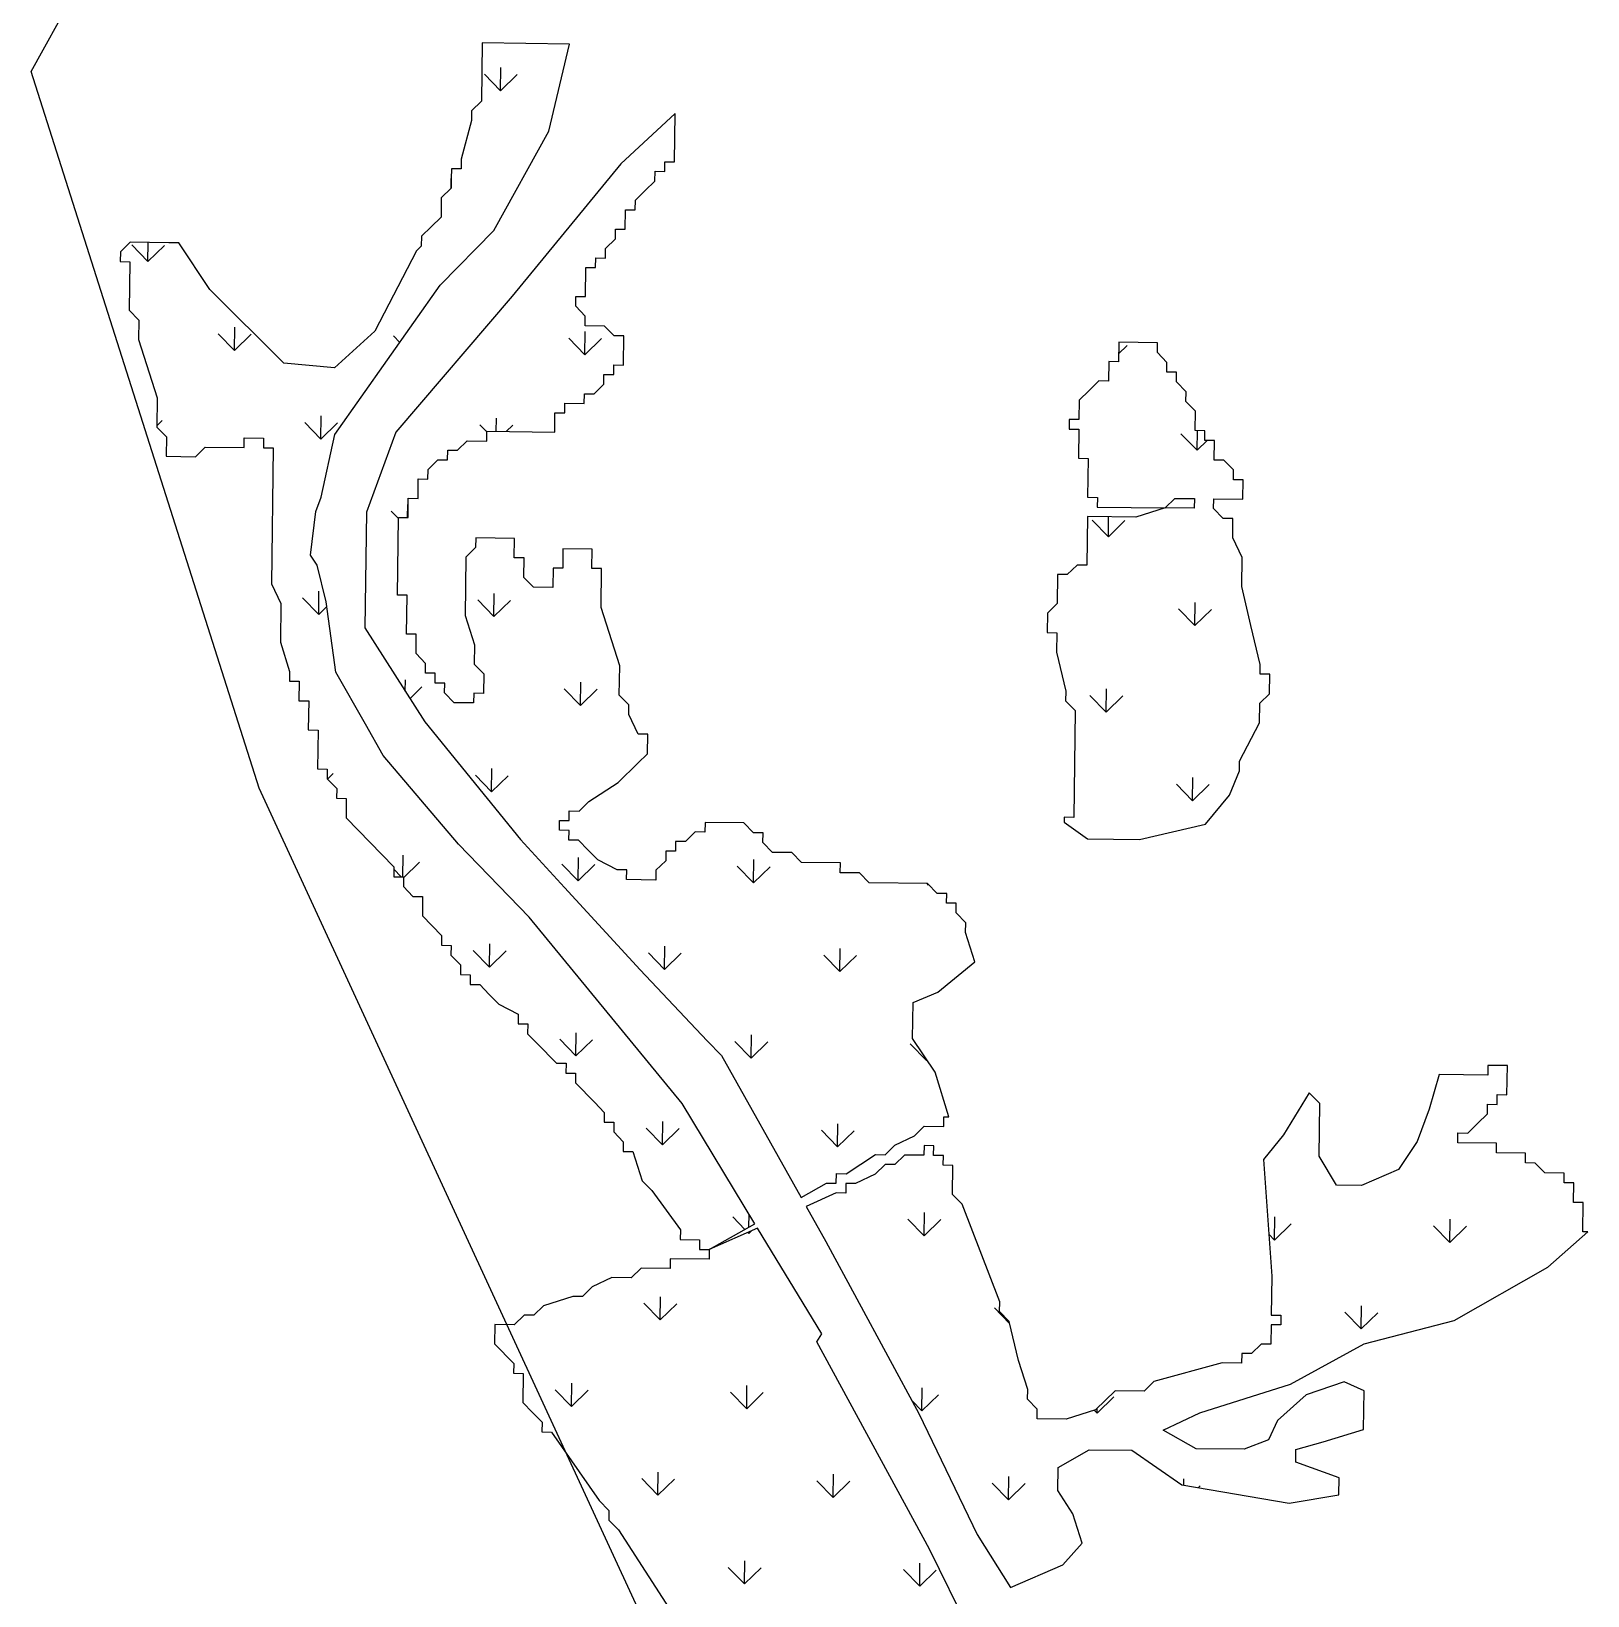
# Model space of a CAD drawing. Header units: metres. Extents: x 265309 to 267425, y 2141467 to 2144180.
# Drawn here: x 265461 to 266099, y 2143194 to 2143835 of the extents above; entities that cross this region are included whole.
import ezdxf

# ---------------------------------------------------------------- set-up
doc = ezdxf.new("R2010")
doc.units = ezdxf.units.M
doc.layers.add('MANGROOVES', color=112, linetype='Continuous')
doc.layers.add('village', color=3, linetype='Continuous')

msp = doc.modelspace()

# ---------------------------------------------------------------- linework, layer by layer
at = {"layer": 'MANGROOVES'}
for p, q in [((265645.67, 2143830.63), (265645.36, 2143806.76)), ((265681.46, 2143830.17), (265645.67, 2143830.63)), ((265673.05, 2143794.46), (265681.46, 2143830.17)), ((265645.36, 2143806.76), (265641.33, 2143802.83)), ((265641.28, 2143798.85), (265637.1, 2143782.99)), ((265641.33, 2143802.83), (265641.28, 2143798.85)), ((265724.86, 2143801.76), (265702.55, 2143781.1)), ((265724.61, 2143781.87), (265724.86, 2143801.76)), ((265650.49, 2143753.74), (265673.05, 2143794.46)), ((265633.07, 2143779.07), (265633.02, 2143775.09)), ((265637.05, 2143779.01), (265633.07, 2143779.07)), ((265637.1, 2143782.99), (265637.05, 2143779.01)), ((265702.55, 2143781.1), (265658.05, 2143726.82)), ((265720.58, 2143777.95), (265720.63, 2143781.92)), ((265720.63, 2143781.92), (265724.61, 2143781.87)), ((265632.97, 2143771.11), (265633.02, 2143775.09)), ((265633.02, 2143775.09), (265632.97, 2143771.11)), ((265712.52, 2143770.09), (265716.55, 2143774.02)), ((265716.55, 2143774.02), (265716.6, 2143778)), ((265716.6, 2143778), (265720.58, 2143777.95)), ((265628.94, 2143767.18), (265628.84, 2143759.23)), ((265632.97, 2143771.11), (265628.94, 2143767.18)), ((265708.44, 2143762.19), (265708.49, 2143766.16)), ((265708.49, 2143766.16), (265712.52, 2143770.09)), ((265704.36, 2143754.28), (265704.46, 2143762.24)), ((265704.46, 2143762.24), (265708.44, 2143762.19)), ((265624.81, 2143755.3), (265620.78, 2143751.37)), ((265628.84, 2143759.23), (265624.81, 2143755.3)), ((265628.48, 2143731.38), (265650.49, 2143753.74)), ((265700.33, 2143750.35), (265700.38, 2143754.33)), ((265700.38, 2143754.33), (265704.36, 2143754.28)), ((265501.4, 2143748.92), (265497.38, 2143744.99)), ((265501.4, 2143748.92), (265497.38, 2143744.99)), ((265517.31, 2143748.72), (265501.4, 2143748.92)), ((265521.29, 2143748.67), (265517.31, 2143748.72)), ((265534.09, 2143729.5), (265521.29, 2143748.67)), ((265521.29, 2143748.67), (265521.29, 2143748.67)), ((265620.73, 2143747.39), (265618.72, 2143745.43)), ((265620.78, 2143751.37), (265620.73, 2143747.39)), ((265696.3, 2143746.43), (265700.33, 2143750.35)), ((265497.38, 2143744.99), (265497.33, 2143741.01)), ((265497.33, 2143741.01), (265501.3, 2143740.96)), ((265501.3, 2143740.96), (265501.05, 2143721.07)), ((265618.72, 2143745.43), (265601.75, 2143712.45)), ((265692.22, 2143738.52), (265692.28, 2143742.5)), ((265692.28, 2143742.5), (265696.25, 2143742.45)), ((265696.25, 2143742.45), (265696.3, 2143746.43)), ((265688.09, 2143726.64), (265688.25, 2143738.57)), ((265688.25, 2143738.57), (265692.22, 2143738.52)), ((265564.37, 2143699.39), (265534.09, 2143729.5)), ((265585.28, 2143670.07), (265628.48, 2143731.38)), ((265658.05, 2143726.82), (265610.26, 2143671.13)), ((265684.07, 2143722.71), (265684.12, 2143726.69)), ((265687.99, 2143718.68), (265684.07, 2143722.71)), ((265684.12, 2143726.69), (265688.09, 2143726.64)), ((265501.05, 2143721.07), (265504.97, 2143717.04)), ((265504.97, 2143717.04), (265504.87, 2143709.09)), ((265687.94, 2143714.7), (265687.99, 2143718.68)), ((265695.9, 2143714.6), (265687.94, 2143714.7)), ((265504.87, 2143709.09), (265512.52, 2143685.12)), ((265601.75, 2143712.45), (265585.21, 2143697.42)), ((265699.82, 2143710.57), (265695.9, 2143714.6)), ((265703.8, 2143710.52), (265699.82, 2143710.57)), ((265703.65, 2143698.59), (265703.8, 2143710.52)), ((265906.66, 2143707.92), (265906.55, 2143699.97)), ((265922.57, 2143707.72), (265906.66, 2143707.92)), ((265922.52, 2143703.74), (265922.57, 2143707.72)), ((265926.44, 2143699.71), (265922.52, 2143703.74)), ((265585.21, 2143697.42), (265564.37, 2143699.39)), ((265699.62, 2143694.66), (265699.67, 2143698.64)), ((265699.67, 2143698.64), (265703.65, 2143698.59)), ((265902.58, 2143700.02), (265902.47, 2143692.06)), ((265906.55, 2143699.97), (265902.58, 2143700.02)), ((265926.39, 2143695.73), (265926.44, 2143699.71)), ((265930.37, 2143695.68), (265926.39, 2143695.73)), ((265930.32, 2143691.71), (265930.37, 2143695.68)), ((265691.56, 2143686.8), (265695.59, 2143690.73)), ((265695.59, 2143690.73), (265695.64, 2143694.71)), ((265695.64, 2143694.71), (265699.62, 2143694.66)), ((265898.5, 2143692.11), (265894.47, 2143688.19)), ((265902.47, 2143692.06), (265898.5, 2143692.11)), ((265934.24, 2143687.68), (265930.32, 2143691.71)), ((265512.52, 2143685.12), (265512.37, 2143673.18)), ((265679.53, 2143679), (265679.58, 2143682.98)), ((265679.58, 2143682.98), (265687.53, 2143682.88)), ((265687.53, 2143682.88), (265687.59, 2143686.85)), ((265687.59, 2143686.85), (265691.56, 2143686.8)), ((265890.44, 2143684.26), (265890.34, 2143676.3)), ((265894.47, 2143688.19), (265890.44, 2143684.26)), ((265934.19, 2143683.7), (265934.24, 2143687.68)), ((265938.12, 2143679.67), (265934.19, 2143683.7)), ((265675.45, 2143671.09), (265675.55, 2143679.05)), ((265675.55, 2143679.05), (265679.53, 2143679)), ((265886.36, 2143676.35), (265886.31, 2143672.37)), ((265890.34, 2143676.3), (265886.36, 2143676.35)), ((265938.02, 2143671.71), (265938.12, 2143679.67)), ((265512.37, 2143673.18), (265516.3, 2143669.15)), ((265579.63, 2143644.47), (265585.28, 2143670.07)), ((265610.26, 2143671.13), (265598.22, 2143638.32)), ((265647.56, 2143667.47), (265647.61, 2143671.45)), ((265647.61, 2143671.45), (265675.45, 2143671.09)), ((265886.31, 2143672.37), (265890.29, 2143672.32)), ((265890.29, 2143672.32), (265890.13, 2143660.39)), ((265942, 2143671.66), (265938.02, 2143671.71)), ((265941.94, 2143667.68), (265942, 2143671.66)), ((265516.3, 2143669.15), (265516.19, 2143661.2)), ((265528.13, 2143661.04), (265532.16, 2143664.97)), ((265532.16, 2143664.97), (265548.07, 2143664.77)), ((265548.07, 2143664.77), (265548.12, 2143668.75)), ((265548.12, 2143668.75), (265556.07, 2143668.64)), ((265556.07, 2143668.64), (265556.02, 2143664.67)), ((265556.02, 2143664.67), (265560, 2143664.61)), ((265560, 2143664.61), (265559.29, 2143608.92)), ((265631.54, 2143659.72), (265631.59, 2143663.7)), ((265631.59, 2143663.7), (265635.57, 2143663.65)), ((265635.57, 2143663.65), (265639.6, 2143667.57)), ((265639.6, 2143667.57), (265647.56, 2143667.47)), ((265945.92, 2143667.63), (265941.94, 2143667.68)), ((265945.82, 2143659.68), (265945.92, 2143667.63)), ((265516.19, 2143661.2), (265528.13, 2143661.04)), ((265623.54, 2143655.84), (265627.57, 2143659.77)), ((265627.57, 2143659.77), (265631.54, 2143659.72)), ((265890.13, 2143660.39), (265894.11, 2143660.34)), ((265894.11, 2143660.34), (265893.91, 2143644.43)), ((265949.8, 2143659.63), (265945.82, 2143659.68)), ((265953.72, 2143655.6), (265949.8, 2143659.63)), ((265619.41, 2143643.96), (265619.51, 2143651.92)), ((265619.51, 2143651.92), (265623.49, 2143651.87)), ((265623.49, 2143651.87), (265623.54, 2143655.84)), ((265953.67, 2143651.62), (265953.72, 2143655.6)), ((265957.65, 2143651.57), (265953.67, 2143651.62)), ((265957.55, 2143643.61), (265957.65, 2143651.57)), ((265577.57, 2143638.53), (265579.63, 2143644.47)), ((265893.91, 2143644.43), (265897.89, 2143644.37)), ((265897.89, 2143644.37), (265897.84, 2143640.4)), ((265575.35, 2143620.65), (265577.57, 2143638.53)), ((265598.22, 2143638.32), (265597.61, 2143590.94)), ((265615.33, 2143636.05), (265615.43, 2143644.01)), ((265615.43, 2143644.01), (265619.41, 2143643.96)), ((265897.84, 2143640.4), (265925.68, 2143640.04)), ((265925.68, 2143640.04), (265913.69, 2143636.21)), ((265925.68, 2143640.04), (265929.71, 2143643.97)), ((265937.61, 2143639.89), (265925.68, 2143640.04)), ((265929.71, 2143643.97), (265937.66, 2143643.86)), ((265937.66, 2143643.86), (265937.61, 2143639.89)), ((265945.57, 2143639.78), (265945.62, 2143643.76)), ((265949.49, 2143635.76), (265945.57, 2143639.78)), ((265945.62, 2143643.76), (265957.55, 2143643.61)), ((265610.94, 2143604.28), (265611.35, 2143636.11)), ((265611.35, 2143636.11), (265615.33, 2143636.05)), ((265893.81, 2143636.47), (265893.55, 2143616.58)), ((265913.69, 2143636.21), (265893.81, 2143636.47)), ((265953.47, 2143635.7), (265949.49, 2143635.76)), ((265953.37, 2143627.75), (265953.47, 2143635.7)), ((265643.07, 2143627.74), (265643.02, 2143623.76)), ((265658.98, 2143627.54), (265643.07, 2143627.74)), ((265658.88, 2143619.58), (265658.98, 2143627.54)), ((265957.24, 2143619.74), (265953.37, 2143627.75)), ((265578.04, 2143616.64), (265575.35, 2143620.65)), ((265638.99, 2143619.84), (265638.68, 2143595.97)), ((265643.02, 2143623.76), (265638.99, 2143619.84)), ((265662.85, 2143619.53), (265658.88, 2143619.58)), ((265662.75, 2143611.57), (265662.85, 2143619.53)), ((265678.82, 2143623.31), (265678.71, 2143615.35)), ((265690.75, 2143623.15), (265678.82, 2143623.31)), ((265690.65, 2143615.2), (265690.75, 2143623.15)), ((265957.09, 2143607.81), (265957.24, 2143619.74)), ((265581.72, 2143601.52), (265578.04, 2143616.64)), ((265674.74, 2143615.4), (265674.63, 2143607.44)), ((265678.71, 2143615.35), (265674.74, 2143615.4)), ((265694.62, 2143615.15), (265690.65, 2143615.2)), ((265694.42, 2143599.23), (265694.62, 2143615.15)), ((265881.57, 2143612.75), (265881.42, 2143600.82)), ((265885.55, 2143612.7), (265881.57, 2143612.75)), ((265889.57, 2143616.63), (265885.55, 2143612.7)), ((265893.55, 2143616.58), (265889.57, 2143616.63)), ((265559.29, 2143608.92), (265563.16, 2143600.91)), ((265666.68, 2143607.55), (265662.75, 2143611.57)), ((265674.63, 2143607.44), (265666.68, 2143607.55)), ((265960.86, 2143591.84), (265957.09, 2143607.81)), ((265563.16, 2143600.91), (265562.96, 2143585)), ((265585.68, 2143572.74), (265581.72, 2143601.52)), ((265614.92, 2143604.23), (265610.94, 2143604.28)), ((265614.72, 2143588.32), (265614.92, 2143604.23)), ((265881.42, 2143600.82), (265877.39, 2143596.89)), ((265638.68, 2143595.97), (265642.51, 2143583.98)), ((265702.07, 2143575.26), (265694.42, 2143599.23)), ((265877.39, 2143596.89), (265877.29, 2143588.93)), ((265597.61, 2143590.94), (265622.21, 2143552.41)), ((265618.69, 2143588.27), (265614.72, 2143588.32)), ((265618.59, 2143580.31), (265618.69, 2143588.27)), ((265877.29, 2143588.93), (265881.26, 2143588.88)), ((265881.26, 2143588.88), (265881.16, 2143580.93)), ((265964.64, 2143575.88), (265960.86, 2143591.84)), ((265562.96, 2143585), (265566.78, 2143573.01)), ((265622.52, 2143576.28), (265618.59, 2143580.31)), ((265642.51, 2143583.98), (265642.41, 2143576.03)), ((265881.16, 2143580.93), (265884.94, 2143564.96)), ((265622.47, 2143572.3), (265622.52, 2143576.28)), ((265642.41, 2143576.03), (265646.33, 2143572)), ((265701.92, 2143563.33), (265702.07, 2143575.26)), ((265964.59, 2143571.9), (265964.64, 2143575.88)), ((265566.78, 2143573.01), (265566.73, 2143569.04)), ((265566.73, 2143569.04), (265570.71, 2143568.99)), ((265570.71, 2143568.99), (265570.61, 2143561.03)), ((265597.87, 2143551.43), (265585.68, 2143572.74)), ((265626.45, 2143572.25), (265622.47, 2143572.3)), ((265626.39, 2143568.27), (265626.45, 2143572.25)), ((265630.37, 2143568.22), (265626.39, 2143568.27)), ((265630.32, 2143564.24), (265630.37, 2143568.22)), ((265646.33, 2143572), (265646.23, 2143564.04)), ((265968.57, 2143571.85), (265964.59, 2143571.9)), ((265968.46, 2143563.89), (265968.57, 2143571.85)), ((265570.61, 2143561.03), (265574.58, 2143560.98)), ((265574.58, 2143560.98), (265574.43, 2143549.04)), ((265634.25, 2143560.21), (265630.32, 2143564.24)), ((265642.25, 2143564.09), (265642.2, 2143560.11)), ((265646.23, 2143564.04), (265642.25, 2143564.09)), ((265705.84, 2143559.3), (265701.92, 2143563.33)), ((265884.94, 2143564.96), (265884.88, 2143560.99)), ((265884.88, 2143560.99), (265888.81, 2143556.96)), ((265964.44, 2143559.97), (265968.46, 2143563.89)), ((265642.2, 2143560.11), (265634.25, 2143560.21)), ((265705.79, 2143555.32), (265705.84, 2143559.3)), ((265709.67, 2143547.31), (265705.79, 2143555.32)), ((265888.81, 2143556.96), (265888.25, 2143513.2)), ((265964.33, 2143552.01), (265964.44, 2143559.97)), ((265574.43, 2143549.04), (265578.41, 2143548.99)), ((265578.41, 2143548.99), (265578.21, 2143533.08)), ((265605.18, 2143538.59), (265597.87, 2143551.43)), ((265622.21, 2143552.41), (265661.38, 2143504.16)), ((265956.17, 2143536.2), (265964.33, 2143552.01)), ((265713.65, 2143547.26), (265709.67, 2143547.31)), ((265713.54, 2143539.31), (265713.65, 2143547.26)), ((265635.98, 2143502.2), (265605.18, 2143538.59)), ((265701.46, 2143527.52), (265709.52, 2143535.38)), ((265709.52, 2143535.38), (265713.54, 2143539.31)), ((265956.12, 2143532.22), (265956.17, 2143536.2)), ((265578.21, 2143533.08), (265582.18, 2143533.03)), ((265582.18, 2143533.03), (265582.13, 2143529.05)), ((265582.13, 2143529.05), (265586.06, 2143525.02)), ((265952.02, 2143522.33), (265956.12, 2143532.22)), ((265586.06, 2143525.02), (265586.01, 2143521.04)), ((265689.42, 2143519.72), (265701.46, 2143527.52)), ((265942.17, 2143510.43), (265952.02, 2143522.33)), ((265586.01, 2143521.04), (265589.99, 2143520.99)), ((265589.99, 2143520.99), (265589.88, 2143513.04)), ((265685.4, 2143515.79), (265689.42, 2143519.72)), ((265589.88, 2143513.04), (265609.52, 2143492.89)), ((265677.34, 2143507.94), (265677.39, 2143511.92)), ((265677.39, 2143511.92), (265681.37, 2143511.87)), ((265681.37, 2143511.87), (265681.42, 2143515.84)), ((265681.42, 2143515.84), (265685.4, 2143515.79)), ((265737.05, 2143511.15), (265737, 2143507.17)), ((265752.96, 2143510.95), (265737.05, 2143511.15)), ((265756.89, 2143506.92), (265752.96, 2143510.95)), ((265884.27, 2143513.25), (265884.25, 2143511.26)), ((265884.25, 2143511.26), (265893.82, 2143504.38)), ((265888.25, 2143513.2), (265884.27, 2143513.25)), ((265915.15, 2143504.11), (265942.17, 2143510.43)), ((265661.38, 2143504.16), (265679.45, 2143484.5)), ((265681.32, 2143507.89), (265677.34, 2143507.94)), ((265681.27, 2143503.91), (265681.32, 2143507.89)), ((265685.24, 2143503.86), (265681.27, 2143503.91)), ((265689.17, 2143499.83), (265685.24, 2143503.86)), ((265725.02, 2143503.35), (265724.97, 2143499.37)), ((265729, 2143503.3), (265725.02, 2143503.35)), ((265733.02, 2143507.23), (265729, 2143503.3)), ((265737, 2143507.17), (265733.02, 2143507.23)), ((265760.87, 2143506.87), (265756.89, 2143506.92)), ((265760.82, 2143502.89), (265760.87, 2143506.87)), ((265893.82, 2143504.38), (265915.15, 2143504.11)), ((265664.94, 2143472.29), (265635.98, 2143502.2)), ((265693.1, 2143495.8), (265689.17, 2143499.83)), ((265720.99, 2143499.42), (265720.94, 2143495.44)), ((265724.97, 2143499.37), (265720.99, 2143499.42)), ((265764.74, 2143498.86), (265760.82, 2143502.89)), ((265772.7, 2143498.76), (265764.74, 2143498.86)), ((265776.62, 2143494.73), (265772.7, 2143498.76)), ((265609.52, 2143492.89), (265609.47, 2143488.91)), ((265701, 2143491.72), (265693.1, 2143495.8)), ((265704.98, 2143491.67), (265701, 2143491.72)), ((265704.93, 2143487.69), (265704.98, 2143491.67)), ((265716.91, 2143491.52), (265716.86, 2143487.54)), ((265720.94, 2143495.44), (265716.91, 2143491.52)), ((265792.53, 2143494.53), (265776.62, 2143494.73)), ((265792.48, 2143490.55), (265792.53, 2143494.53)), ((265800.44, 2143490.45), (265792.48, 2143490.55)), ((265804.37, 2143486.42), (265800.44, 2143490.45)), ((265609.47, 2143488.91), (265613.44, 2143488.86)), ((265613.44, 2143488.86), (265613.39, 2143484.88)), ((265613.39, 2143484.88), (265617.32, 2143480.85)), ((265679.45, 2143484.5), (265710.52, 2143450.7)), ((265716.86, 2143487.54), (265704.93, 2143487.69)), ((265828.23, 2143486.11), (265804.37, 2143486.42)), ((265832.16, 2143482.08), (265828.23, 2143486.11)), ((265617.32, 2143480.85), (265621.3, 2143480.8)), ((265621.3, 2143480.8), (265621.19, 2143472.85)), ((265836.14, 2143482.03), (265832.16, 2143482.08)), ((265836.08, 2143478.05), (265836.14, 2143482.03)), ((265840.06, 2143478), (265836.08, 2143478.05)), ((265840.01, 2143474.03), (265840.06, 2143478)), ((265621.19, 2143472.85), (265629.05, 2143464.79)), ((265727.62, 2143395.88), (265664.94, 2143472.29)), ((265843.94, 2143470), (265840.01, 2143474.03)), ((265629.05, 2143464.79), (265629, 2143460.81)), ((265843.89, 2143466.02), (265843.94, 2143470)), ((265847.71, 2143454.03), (265843.89, 2143466.02)), ((265629, 2143460.81), (265632.97, 2143460.76)), ((265632.97, 2143460.76), (265632.92, 2143456.78)), ((265632.92, 2143456.78), (265636.85, 2143452.75)), ((265636.85, 2143452.75), (265636.8, 2143448.77)), ((265832.54, 2143441.56), (265847.71, 2143454.03)), ((265636.8, 2143448.77), (265640.78, 2143448.72)), ((265640.78, 2143448.72), (265640.73, 2143444.75)), ((265710.52, 2143450.7), (265737.9, 2143421.62)), ((265640.73, 2143444.75), (265644.7, 2143444.69)), ((265644.7, 2143444.69), (265648.63, 2143440.67)), ((265648.63, 2143440.67), (265652.56, 2143436.64)), ((265822.32, 2143437.37), (265832.54, 2143441.56)), ((265652.56, 2143436.64), (265660.46, 2143432.56)), ((265660.46, 2143432.56), (265660.41, 2143428.58)), ((265822.13, 2143422.64), (265822.32, 2143437.37)), ((265660.41, 2143428.58), (265664.39, 2143428.53)), ((265664.39, 2143428.53), (265664.34, 2143424.55)), ((265664.34, 2143424.55), (265668.26, 2143420.52)), ((265668.26, 2143420.52), (265676.12, 2143412.46)), ((265737.9, 2143421.62), (265743.79, 2143415.57)), ((265831.36, 2143408.81), (265822.13, 2143422.64)), ((265743.79, 2143415.57), (265776.47, 2143357.4)), ((265676.12, 2143412.46), (265680.09, 2143412.41)), ((265680.09, 2143412.41), (265680.04, 2143408.43)), ((265680.04, 2143408.43), (265684.02, 2143408.38)), ((265684.02, 2143408.38), (265683.97, 2143404.4)), ((265836.95, 2143390.51), (265831.36, 2143408.81)), ((266038.07, 2143407.83), (266033.97, 2143393.61)), ((266057.96, 2143407.57), (266038.07, 2143407.83)), ((266058.01, 2143411.55), (266057.96, 2143407.57)), ((266065.97, 2143411.45), (266058.01, 2143411.55)), ((266065.81, 2143399.52), (266065.97, 2143411.45)), ((265683.97, 2143404.4), (265691.82, 2143396.35)), ((265691.82, 2143396.35), (265695.75, 2143392.32)), ((265757.5, 2143346.66), (265727.62, 2143395.88)), ((265984.66, 2143400.25), (265974.16, 2143383.1)), ((265989.12, 2143395.93), (265984.66, 2143400.25)), ((265988.84, 2143374.39), (265989.12, 2143395.93)), ((266057.76, 2143391.66), (266057.81, 2143395.64)), ((266057.81, 2143395.64), (266061.79, 2143395.59)), ((266061.79, 2143395.59), (266061.84, 2143399.57)), ((266061.84, 2143399.57), (266065.81, 2143399.52)), ((265695.75, 2143392.32), (265695.7, 2143388.34)), ((265695.7, 2143388.34), (265699.68, 2143388.29)), ((265699.68, 2143388.29), (265699.63, 2143384.31)), ((265834.91, 2143386.56), (265834.96, 2143390.53)), ((265834.96, 2143390.53), (265836.95, 2143390.51)), ((266033.97, 2143393.61), (266029.04, 2143380.39)), ((266049.7, 2143383.81), (266053.73, 2143387.73)), ((266053.73, 2143387.73), (266057.76, 2143391.66)), ((265699.63, 2143384.31), (265703.55, 2143380.28)), ((265814.92, 2143378.85), (265822.93, 2143382.73)), ((265822.93, 2143382.73), (265826.96, 2143386.66)), ((265826.96, 2143386.66), (265834.91, 2143386.56)), ((265974.16, 2143383.1), (265966.02, 2143372.94)), ((266045.67, 2143379.88), (266045.72, 2143383.86)), ((266045.72, 2143383.86), (266049.7, 2143383.81)), ((265703.55, 2143380.28), (265703.5, 2143376.3)), ((265703.5, 2143376.3), (265707.48, 2143376.25)), ((265707.48, 2143376.25), (265711.3, 2143364.27)), ((265794.88, 2143367.17), (265806.92, 2143374.98)), ((265806.92, 2143374.98), (265810.89, 2143374.93)), ((265810.89, 2143374.93), (265814.92, 2143378.85)), ((265826.86, 2143378.7), (265826.81, 2143374.72)), ((265830.83, 2143378.65), (265826.86, 2143378.7)), ((265830.78, 2143374.67), (265830.83, 2143378.65)), ((266029.04, 2143380.39), (266021.37, 2143368.96)), ((266061.58, 2143379.68), (266045.67, 2143379.88)), ((266061.53, 2143375.7), (266061.58, 2143379.68)), ((266073.46, 2143375.55), (266061.53, 2143375.7)), ((266073.41, 2143371.57), (266073.46, 2143375.55)), ((265810.84, 2143370.95), (265806.82, 2143367.02)), ((265814.82, 2143370.9), (265810.84, 2143370.95)), ((265818.85, 2143374.83), (265814.82, 2143370.9)), ((265826.81, 2143374.72), (265818.85, 2143374.83)), ((265834.76, 2143374.62), (265830.78, 2143374.67)), ((265834.71, 2143370.64), (265834.76, 2143374.62)), ((265838.69, 2143370.59), (265834.71, 2143370.64)), ((265838.53, 2143358.66), (265838.69, 2143370.59)), ((265966.02, 2143372.94), (265969.39, 2143325.15)), ((265995.96, 2143362.52), (265988.84, 2143374.39)), ((266021.37, 2143368.96), (266006.24, 2143362.39)), ((266077.39, 2143371.52), (266073.41, 2143371.57)), ((266081.32, 2143367.49), (266077.39, 2143371.52)), ((265711.3, 2143364.27), (265715.23, 2143360.24)), ((265776.47, 2143357.4), (265786.88, 2143363.3)), ((265786.88, 2143363.3), (265790.85, 2143363.25)), ((265790.85, 2143363.25), (265790.91, 2143367.23)), ((265790.91, 2143367.23), (265794.88, 2143367.17)), ((265794.83, 2143363.2), (265794.78, 2143359.22)), ((265798.81, 2143363.15), (265794.83, 2143363.2)), ((265806.82, 2143367.02), (265798.81, 2143363.15)), ((266006.24, 2143362.39), (265995.96, 2143362.52)), ((266089.27, 2143367.39), (266081.32, 2143367.49)), ((266089.22, 2143363.41), (266089.27, 2143367.39)), ((266093.2, 2143363.36), (266089.22, 2143363.41)), ((266093.1, 2143355.4), (266093.2, 2143363.36)), ((265715.23, 2143360.24), (265726.96, 2143344.17)), ((265790.8, 2143359.27), (265778.5, 2143353.78)), ((265794.78, 2143359.22), (265790.8, 2143359.27)), ((265842.46, 2143354.63), (265838.53, 2143358.66)), ((265778.5, 2143353.78), (265786.57, 2143339.43)), ((265857.86, 2143314.64), (265842.46, 2143354.63)), ((266097.07, 2143355.35), (266093.1, 2143355.4)), ((266096.92, 2143343.41), (266097.07, 2143355.35)), ((265726.96, 2143344.17), (265726.91, 2143340.19)), ((265738.79, 2143336.06), (265757.5, 2143346.66)), ((265758.58, 2143344.89), (265738.79, 2143336.06)), ((265784.89, 2143301.54), (265758.58, 2143344.89)), ((266082.6, 2143328.87), (266098.91, 2143343.39)), ((266098.91, 2143343.39), (266096.92, 2143343.41)), ((265726.91, 2143340.19), (265734.86, 2143340.09)), ((265734.86, 2143340.09), (265734.81, 2143336.11)), ((265786.57, 2143339.43), (265824.64, 2143268.95)), ((265722.83, 2143332.29), (265722.78, 2143328.31)), ((265738.74, 2143332.08), (265722.83, 2143332.29)), ((265734.81, 2143336.11), (265738.79, 2143336.06)), ((265738.79, 2143336.06), (265738.74, 2143332.08)), ((265698.86, 2143324.64), (265690.86, 2143320.76)), ((265706.82, 2143324.53), (265698.86, 2143324.64)), ((265710.85, 2143328.46), (265706.82, 2143324.53)), ((265722.78, 2143328.31), (265710.85, 2143328.46)), ((265969.39, 2143325.15), (265969.18, 2143309.24)), ((266044.22, 2143306.97), (266082.6, 2143328.87)), ((265690.86, 2143320.76), (265686.83, 2143316.83)), ((265670.87, 2143313.06), (265666.84, 2143309.13)), ((265682.85, 2143316.88), (265670.87, 2143313.06)), ((265686.83, 2143316.83), (265682.85, 2143316.88)), ((265857.81, 2143310.67), (265857.86, 2143314.64)), ((265650.88, 2143305.36), (265650.77, 2143297.4)), ((265658.83, 2143305.25), (265650.88, 2143305.36)), ((265662.86, 2143309.18), (265658.83, 2143305.25)), ((265666.84, 2143309.13), (265662.86, 2143309.18)), ((265861.74, 2143306.64), (265857.81, 2143310.67)), ((265865.51, 2143290.67), (265861.74, 2143306.64)), ((265969.13, 2143305.26), (265969.03, 2143297.31)), ((265973.11, 2143305.21), (265969.13, 2143305.26)), ((265969.18, 2143309.24), (265973.16, 2143309.19)), ((265973.16, 2143309.19), (265973.11, 2143305.21)), ((266007.2, 2143297.39), (266044.22, 2143306.97)), ((265782.96, 2143298.2), (265784.89, 2143301.54)), ((265829.05, 2143213.31), (265782.96, 2143298.2)), ((265650.77, 2143297.4), (265658.63, 2143289.34)), ((265957.05, 2143293.48), (265956.99, 2143289.5)), ((265961.02, 2143293.43), (265957.05, 2143293.48)), ((265965.05, 2143297.36), (265961.02, 2143293.43)), ((265969.03, 2143297.31), (265965.05, 2143297.36)), ((265977.1, 2143280.85), (266007.2, 2143297.39)), ((265658.63, 2143289.34), (265658.58, 2143285.36)), ((265658.58, 2143285.36), (265662.55, 2143285.31)), ((265662.55, 2143285.31), (265662.4, 2143273.38)), ((265869.34, 2143278.69), (265865.51, 2143290.67)), ((265949.04, 2143289.6), (265921.1, 2143282)), ((265956.99, 2143289.5), (265949.04, 2143289.6)), ((265869.29, 2143274.71), (265869.34, 2143278.69)), ((265921.1, 2143282), (265917.07, 2143278.08)), ((265939.85, 2143269.14), (265977.1, 2143280.85)), ((265999.03, 2143281.82), (265983.52, 2143276.54)), ((266007.2, 2143278.23), (265999.03, 2143281.82)), ((265662.4, 2143273.38), (265666.33, 2143269.35)), ((265873.21, 2143270.68), (265869.29, 2143274.71)), ((265905.13, 2143278.23), (265897.08, 2143270.37)), ((265917.07, 2143278.08), (265905.13, 2143278.23)), ((265983.52, 2143276.54), (265971.68, 2143265.99)), ((266007, 2143262.3), (266007.2, 2143278.23)), ((265666.33, 2143269.35), (265670.26, 2143265.32)), ((265824.64, 2143268.95), (265848.68, 2143219.26)), ((265873.16, 2143266.7), (265873.21, 2143270.68)), ((265885.09, 2143266.55), (265873.16, 2143266.7)), ((265897.08, 2143270.37), (265885.09, 2143266.55)), ((265924.82, 2143262.11), (265939.85, 2143269.14)), ((265971.68, 2143265.99), (265968.1, 2143258.07)), ((265670.26, 2143265.32), (265670.2, 2143261.34)), ((265670.2, 2143261.34), (265674.18, 2143261.29)), ((265674.18, 2143261.29), (265693.71, 2143233.19)), ((265938.42, 2143254.47), (265924.82, 2143262.11)), ((265990.5, 2143257.29), (266007, 2143262.3)), ((265881.79, 2143246.73), (265894.58, 2143254.04)), ((265894.58, 2143254.04), (265912.01, 2143253.81)), ((265912.01, 2143253.81), (265932.5, 2143239.62)), ((265958.09, 2143254.22), (265938.42, 2143254.47)), ((265968.1, 2143258.07), (265958.09, 2143254.22)), ((265979.19, 2143248.97), (265979.25, 2143254.2)), ((265979.25, 2143254.2), (265990.5, 2143257.29)), ((265881.67, 2143237.28), (265881.79, 2143246.73)), ((265997.03, 2143242.52), (265979.19, 2143248.97)), ((265996.94, 2143235.56), (265997.03, 2143242.52)), ((265887.77, 2143227.75), (265881.67, 2143237.28)), ((265932.5, 2143239.62), (265976.48, 2143232.08)), ((265976.48, 2143232.08), (265996.94, 2143235.56)), ((265693.71, 2143233.19), (265697.64, 2143229.16)), ((265697.64, 2143229.16), (265697.59, 2143225.18)), ((265891.6, 2143215.75), (265887.77, 2143227.75)), ((265697.59, 2143225.18), (265701.52, 2143221.15)), ((265701.52, 2143221.15), (265724.92, 2143185.04)), ((265848.68, 2143219.26), (265862.26, 2143197.53)), ((265883.77, 2143206.89), (265891.6, 2143215.75)), ((265875.26, 2143119.45), (265829.05, 2143213.31)), ((265862.26, 2143197.53), (265883.77, 2143206.89))]:
    msp.add_line(p, q, dxfattribs=at)
at = {"layer": 'MANGROOVES', "linetype": 'Continuous'}
for p, q in [((265653.27, 2143811), (265646.62, 2143817.82)), ((265653.27, 2143811), (265653.39, 2143820.52)), ((265653.27, 2143811), (265660.09, 2143817.65)), ((265508.68, 2143741), (265502.03, 2143747.82)), ((265508.68, 2143741), (265508.78, 2143748.83)), ((265508.68, 2143741), (265515.5, 2143747.65)), ((265544.14, 2143704.62), (265537.49, 2143711.44)), ((265544.14, 2143704.62), (265544.26, 2143714.15)), ((265544.14, 2143704.62), (265550.96, 2143711.27)), ((265611.92, 2143707.87), (265609.33, 2143710.52)), ((265687.81, 2143702.78), (265681.16, 2143709.6)), ((265687.81, 2143702.78), (265687.93, 2143712.31)), ((265687.81, 2143702.78), (265694.63, 2143709.43)), ((265906.6, 2143703.22), (265910.14, 2143706.67)), ((265579.6, 2143668.24), (265579.72, 2143677.77)), ((265651.49, 2143671.4), (265651.56, 2143676.85)), ((265512.38, 2143673.66), (265514.58, 2143675.81)), ((265579.6, 2143668.24), (265572.95, 2143675.06)), ((265579.6, 2143668.24), (265586.42, 2143674.89)), ((265647.6, 2143671.25), (265644.78, 2143674.15)), ((265655.56, 2143671.35), (265658.25, 2143673.97)), ((265938.78, 2143663.65), (265932.13, 2143670.47)), ((265938.78, 2143663.65), (265938.88, 2143671.7)), ((265938.78, 2143663.65), (265942.91, 2143667.67)), ((265611.34, 2143635.67), (265608.41, 2143638.69)), ((265615.11, 2143636.06), (265615.18, 2143641.39)), ((265902.4, 2143628.19), (265895.75, 2143635.01)), ((265902.4, 2143628.19), (265902.5, 2143636.36)), ((265902.4, 2143628.19), (265909.22, 2143634.84)), ((265578.68, 2143596.41), (265578.8, 2143605.93)), ((265578.68, 2143596.41), (265572.03, 2143603.23)), ((265578.68, 2143596.41), (265581.98, 2143599.63)), ((265650.51, 2143595.49), (265643.87, 2143602.31)), ((265650.51, 2143595.49), (265650.64, 2143605.01)), ((265650.51, 2143595.49), (265657.33, 2143602.14)), ((265937.86, 2143591.81), (265937.98, 2143601.33)), ((265937.86, 2143591.81), (265931.21, 2143598.63)), ((265937.86, 2143591.81), (265944.68, 2143598.46)), ((265614.2, 2143564.96), (265614.26, 2143569.55)), ((265685.97, 2143559.11), (265686.09, 2143568.63)), ((265616.12, 2143561.96), (265620.96, 2143566.68)), ((265685.97, 2143559.11), (265679.32, 2143565.93)), ((265685.97, 2143559.11), (265692.79, 2143565.76)), ((265901.48, 2143556.35), (265894.83, 2143563.17)), ((265901.48, 2143556.35), (265901.6, 2143565.88)), ((265901.48, 2143556.35), (265908.3, 2143563)), ((265966.72, 2143562.2), (265966.67, 2143562.25)), ((265582.24, 2143528.94), (265584.58, 2143531.22)), ((265649.59, 2143523.65), (265642.95, 2143530.47)), ((265649.59, 2143523.65), (265649.72, 2143533.18)), ((265649.59, 2143523.65), (265656.42, 2143530.3)), ((265936.94, 2143519.97), (265937.06, 2143529.5)), ((265936.94, 2143519.97), (265930.29, 2143526.79)), ((265936.94, 2143519.97), (265943.76, 2143526.62)), ((265613.22, 2143488.86), (265613.34, 2143497.72)), ((265685.05, 2143487.27), (265685.17, 2143496.8)), ((265612.55, 2143488.87), (265609.51, 2143492)), ((265613.44, 2143488.41), (265620.04, 2143494.84)), ((265685.05, 2143487.27), (265678.4, 2143494.09)), ((265685.05, 2143487.27), (265691.87, 2143493.92)), ((265756.89, 2143486.35), (265750.24, 2143493.18)), ((265756.89, 2143486.35), (265757.01, 2143495.88)), ((265756.89, 2143486.35), (265763.71, 2143493)), ((265828.72, 2143485.44), (265828.06, 2143486.11)), ((265828.72, 2143485.43), (265828.73, 2143485.6)), ((265828.72, 2143485.44), (265828.81, 2143485.52)), ((265648.67, 2143451.82), (265642.03, 2143458.64)), ((265648.67, 2143451.82), (265648.8, 2143461.34)), ((265648.67, 2143451.82), (265655.5, 2143458.46)), ((265720.51, 2143450.9), (265720.63, 2143460.42)), ((265792.35, 2143449.98), (265792.47, 2143459.5)), ((265720.51, 2143450.9), (265713.86, 2143457.72)), ((265720.51, 2143450.9), (265727.33, 2143457.54)), ((265792.35, 2143449.98), (265785.7, 2143456.8)), ((265792.35, 2143449.98), (265799.17, 2143456.63)), ((265684.13, 2143415.44), (265677.48, 2143422.26)), ((265684.13, 2143415.44), (265684.25, 2143424.96)), ((265684.13, 2143415.44), (265690.95, 2143422.09)), ((265755.97, 2143414.52), (265749.32, 2143421.34)), ((265755.97, 2143414.52), (265756.09, 2143424.04)), ((265755.97, 2143414.52), (265762.79, 2143421.17)), ((265827.81, 2143413.6), (265821.16, 2143420.42)), ((265827.81, 2143413.6), (265827.81, 2143414.12)), ((265827.81, 2143413.6), (265828.02, 2143413.81)), ((265719.59, 2143379.06), (265719.71, 2143388.58)), ((265791.43, 2143378.14), (265791.55, 2143387.66)), ((265719.59, 2143379.06), (265712.94, 2143385.88)), ((265719.59, 2143379.06), (265726.41, 2143385.71)), ((265791.43, 2143378.14), (265784.78, 2143384.96)), ((265791.43, 2143378.14), (265798.25, 2143384.79)), ((265753.42, 2143344.35), (265748.4, 2143349.5)), ((265755.08, 2143345.29), (265755.15, 2143350.54)), ((265826.89, 2143341.76), (265827.01, 2143351.29)), ((265970.56, 2143339.92), (265970.68, 2143349.45)), ((265755.05, 2143342.68), (265754.62, 2143343.12)), ((265755.05, 2143342.68), (265756.25, 2143343.85)), ((265755.05, 2143342.68), (265755.06, 2143343.32)), ((265826.89, 2143341.76), (265820.24, 2143348.58)), ((265826.89, 2143341.76), (265833.71, 2143348.41)), ((265970.56, 2143339.92), (265977.38, 2143346.57)), ((266042.39, 2143339), (266035.75, 2143345.82)), ((266042.39, 2143339), (266042.52, 2143348.53)), ((266042.39, 2143339), (266049.22, 2143345.65)), ((265970.56, 2143339.92), (265968.17, 2143342.37)), ((265718.67, 2143307.22), (265712.02, 2143314.04)), ((265718.67, 2143307.22), (265718.79, 2143316.75)), ((265718.67, 2143307.22), (265725.49, 2143313.87)), ((265861.93, 2143305.81), (265855.7, 2143312.21)), ((266006.02, 2143303.55), (266006.14, 2143313.07)), ((266006.02, 2143303.55), (265999.37, 2143310.37)), ((266006.02, 2143303.55), (266012.84, 2143310.19)), ((265682.29, 2143271.77), (265682.42, 2143281.29)), ((265754.13, 2143270.85), (265754.25, 2143280.37)), ((265825.97, 2143269.93), (265826.09, 2143279.45)), ((265682.29, 2143271.77), (265675.65, 2143278.59)), ((265682.29, 2143271.77), (265689.11, 2143278.41)), ((265754.13, 2143270.85), (265747.48, 2143277.67)), ((265754.13, 2143270.85), (265760.95, 2143277.49)), ((265825.97, 2143269.93), (265821.8, 2143274.2)), ((265825.97, 2143269.93), (265832.79, 2143276.57)), ((265897.8, 2143269.01), (265904.62, 2143275.66)), ((265897.8, 2143269.01), (265896.61, 2143270.23)), ((265897.8, 2143269.01), (265897.83, 2143271.11)), ((265717.75, 2143235.39), (265711.1, 2143242.21)), ((265717.75, 2143235.39), (265717.87, 2143244.91)), ((265717.75, 2143235.39), (265724.57, 2143242.04)), ((265789.59, 2143234.47), (265782.94, 2143241.29)), ((265789.59, 2143234.47), (265789.71, 2143243.99)), ((265789.59, 2143234.47), (265796.41, 2143241.12)), ((265861.42, 2143233.55), (265854.78, 2143240.37)), ((265861.42, 2143233.55), (265861.55, 2143243.07)), ((265861.42, 2143233.55), (265868.25, 2143240.2)), ((265933.35, 2143239.47), (265933.38, 2143242.15)), ((265939.24, 2143238.46), (265940.08, 2143239.28)), ((265753.21, 2143199.01), (265753.33, 2143208.53)), ((265753.21, 2143199.01), (265746.56, 2143205.83)), ((265753.21, 2143199.01), (265760.03, 2143205.66)), ((265825.05, 2143198.09), (265818.4, 2143204.91)), ((265825.05, 2143198.09), (265825.17, 2143207.61)), ((265825.05, 2143198.09), (265831.87, 2143204.74))]:
    msp.add_line(p, q, dxfattribs=at)
at = {"layer": 'village'}
for p, q in [((265460.86, 2143818.85), (265658.28, 2144176.99)), ((265554.27, 2143525.18), (265460.86, 2143818.85)), ((265824.64, 2142939.77), (265554.27, 2143525.18))]:
    msp.add_line(p, q, dxfattribs=at)

doc.saveas('drawing.dxf')
